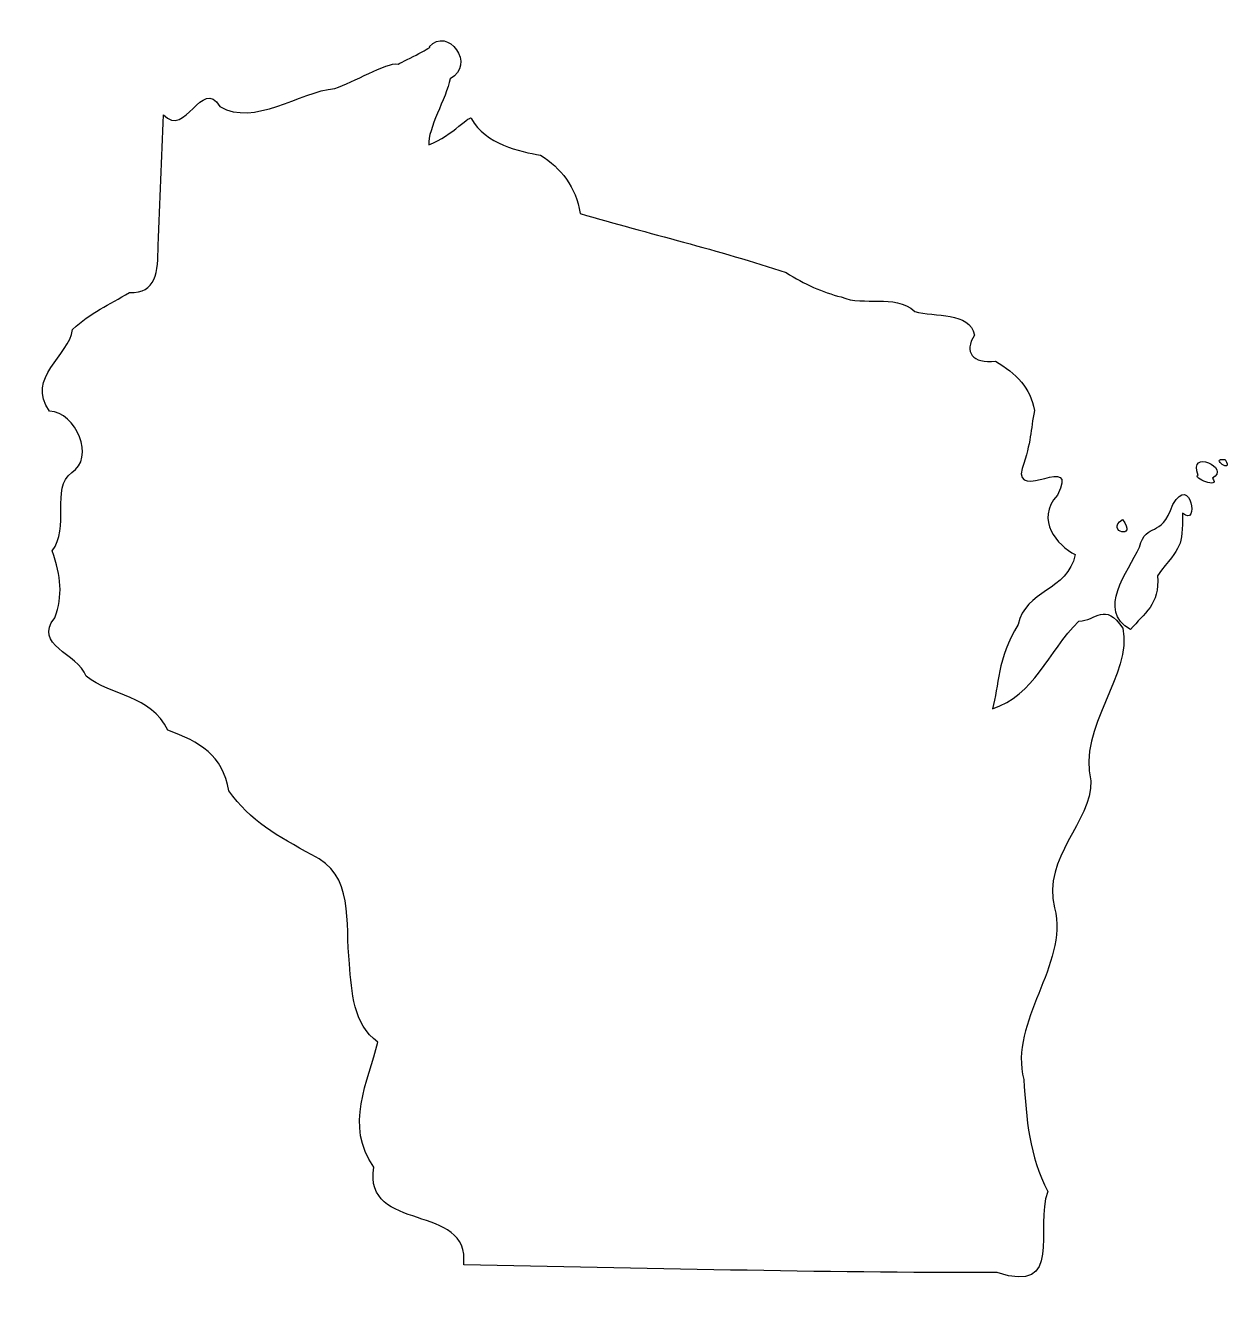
# Model space of a CAD drawing. Extents: x 17 to 210, y 21 to 223.
import ezdxf

# ---------------------------------------------------------------- set-up
doc = ezdxf.new("R2010")
doc.units = 0
doc.layers.get('0').update_dxf_attribs({"linetype": 'CONTINUOUS'})

msp = doc.modelspace()

# ---------------------------------------------------------------- linework, layer by layer
at = {"color": 3}
for p, q in [((208.080077, 153.992868), (208.080077, 153.992868)), ((203.736197, 151.478), (203.736197, 151.478)), ((191.664847, 144.436369), (191.664847, 144.436369)), ((192.990868, 126.878021), (192.990868, 126.878021)), ((86.61801, 25.499026), (86.61801, 25.499026))]:
    msp.add_line(p, q, dxfattribs=at)
for points in [[(81.123539, 219.836732), (84.090668, 223.275655), (88.667804, 216.904691), (84.468013, 214.760302)], [(76.155028, 217.110872), (77.488477, 217.710422), (82.038859, 220.033263), (81.123539, 219.836732)], [(66.088331, 213.229907), (68.9642, 214.106935), (74.24433, 217.405548), (76.155028, 217.110872)], [(38.720403, 209.026921), (42.313773, 205.14647), (44.744059, 215.115552), (47.753465, 210.333353)], [(84.468013, 214.760302), (83.847898, 211.613042), (80.821544, 206.707698), (81.086204, 204.226708)], [(47.753465, 210.333353), (53.205826, 207.096831), (60.409918, 212.657958), (66.088331, 213.229907)], [(37.883451, 188.152332), (38.162436, 195.110526), (38.441418, 202.068724), (38.720403, 209.026921)], [(81.086204, 204.226708), (84.885194, 205.684521), (87.749324, 209.234374), (87.872206, 208.36997)], [(87.872206, 208.36997), (90.028923, 204.374437), (95.634469, 203.093501), (98.861177, 202.576867)], [(98.861177, 202.576867), (102.142739, 200.523571), (104.526263, 197.503457), (105.191789, 193.260125)], [(105.191789, 193.260125), (116.113913, 190.03354), (127.29915, 187.449166), (138.057345, 183.822467)], [(33.300568, 180.681029), (37.606526, 180.38062), (37.873282, 183.941077), (37.883451, 188.152332)], [(138.057345, 183.822467), (140.984639, 181.997677), (143.842655, 180.690766), (146.818522, 179.941959)], [(24.252576, 174.761014), (27.134032, 177.526106), (30.060468, 178.587702), (33.300568, 180.681029)], [(146.818522, 179.941959), (150.634254, 178.377717), (155.118085, 180.552798), (158.568954, 177.642636)], [(158.568954, 177.642636), (161.674497, 176.693271), (167.340006, 177.642822), (168.094629, 173.868294)], [(20.572163, 161.704136), (16.720665, 167.101049), (23.716189, 170.534347), (24.252576, 174.761014)], [(168.094629, 173.868294), (166.309274, 171.138071), (167.772797, 169.304437), (171.44293, 169.684584)], [(171.44293, 169.684584), (174.718006, 167.759922), (177.074957, 165.377247), (177.635439, 161.845978)], [(24.10327, 151.917078), (27.897238, 154.209081), (24.803011, 161.629942), (20.572163, 161.704136)], [(177.635439, 161.845978), (177.032412, 158.661377), (177.177576, 156.813504), (175.664597, 152.588959)], [(175.664597, 152.588959), (174.304658, 147.105393), (184.880146, 155.277803), (181.300927, 148.296387)], [(203.736197, 151.478), (202.070267, 155.878248), (209.046829, 152.56381), (206.045319, 151.059332)], [(208.080077, 153.992868), (205.293682, 154.376724), (209.569804, 151.530451), (208.080077, 153.992868)], [(20.982758, 139.449962), (23.865418, 143.011011), (20.744911, 149.466884), (24.10327, 151.917078)], [(199.712413, 146.814063), (202.5846, 151.897893), (204.019892, 142.999166), (201.267063, 145.442316)], [(206.045319, 151.059332), (207.395617, 149.151162), (202.644203, 151.210453), (203.736197, 151.478)], [(181.300927, 148.296387), (177.69159, 144.349628), (181.300955, 140.322128), (184.145205, 138.832203)], [(194.379757, 140.018206), (195.617019, 144.349069), (197.733446, 141.148331), (199.712413, 146.814063)], [(191.664847, 144.436369), (188.839444, 142.448071), (194.252875, 141.195733), (191.664847, 144.436369)], [(201.267063, 145.442316), (201.256367, 139.890655), (201.065878, 140.430685), (197.252553, 135.473581)], [(192.990868, 126.878021), (187.476946, 129.942344), (192.5819, 136.101142), (194.379757, 140.018206)], [(21.393351, 128.744664), (22.739562, 132.353473), (22.402712, 135.284326), (20.982758, 139.449962)], [(184.145205, 138.832203), (183.02653, 133.050822), (176.11819, 133.147579), (175.067358, 127.684586)], [(197.252553, 135.473581), (197.714695, 130.775072), (195.087864, 129.511137), (192.990868, 126.878021)], [(184.742444, 128.222093), (187.43656, 128.264333), (188.922835, 131.397733), (191.729984, 127.087359)], [(26.417525, 119.442854), (24.982633, 123.122047), (17.892375, 124.392419), (21.393351, 128.744664)], [(170.94649, 114.246976), (177.609796, 116.338768), (179.755614, 123.258239), (184.742444, 128.222093)], [(175.067358, 127.684586), (171.623239, 122.220397), (172.037959, 117.852929), (170.94649, 114.246976)], [(191.729984, 127.087359), (193.333779, 119.897231), (184.466413, 111.070376), (186.66103, 102.757819)], [(39.439652, 110.808349), (36.726647, 116.485741), (30.479752, 116.160911), (26.417525, 119.442854)], [(49.179345, 101.145306), (48.133429, 106.873353), (44.587056, 108.942827), (39.439652, 110.808349)], [(186.66103, 102.757819), (186.781319, 96.084489), (178.846192, 90.650828), (180.860449, 82.474497)], [(62.409665, 90.943687), (57.062093, 93.863352), (52.462969, 96.369322), (49.179345, 101.145306)], [(68.396369, 73.550464), (67.678712, 80.210795), (69.260266, 87.838116), (62.409665, 90.943687)], [(180.860449, 82.474497), (183.110578, 73.222801), (173.517283, 64.386745), (175.948269, 55.0767)], [(72.934057, 61.0639), (68.956281, 63.895413), (68.791322, 69.065501), (68.396369, 73.550464)], [(72.267767, 41.118384), (67.606565, 47.659711), (71.391043, 54.882872), (72.934057, 61.0639)], [(175.948269, 55.0767), (176.355121, 48.731825), (176.839476, 42.909927), (179.761188, 37.241074)], [(86.61801, 25.499026), (87.725273, 35.601831), (70.591497, 30.386455), (72.267767, 41.118384)], [(179.761188, 37.241074), (177.611583, 31.289998), (182.443597, 20.767497), (171.680889, 24.273668)], [(171.680889, 24.273668), (143.321667, 24.22718), (114.971071, 25.032137), (86.61801, 25.499026)]]:
    msp.add_open_spline(points, degree=3, dxfattribs=at)

doc.saveas('drawing.dxf')
